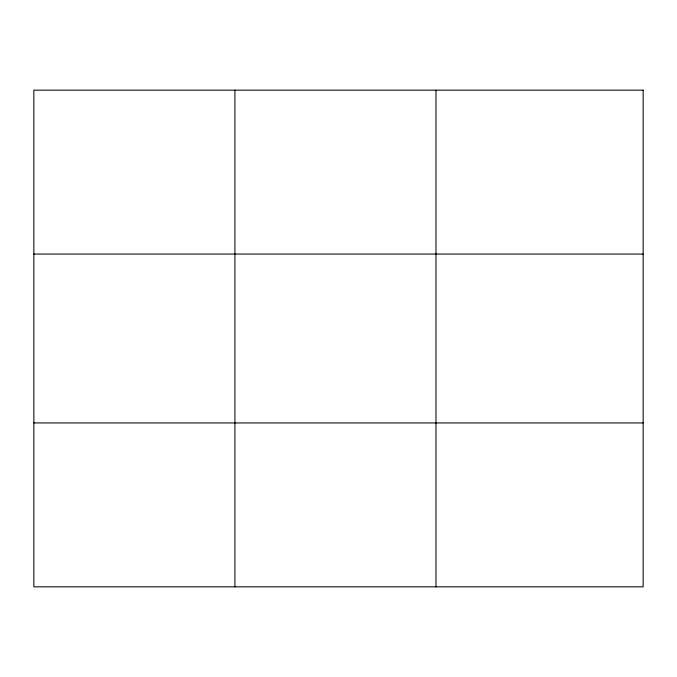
<?xml version="1.0" encoding="UTF-8"?>
<svg xmlns="http://www.w3.org/2000/svg" width="677" height="677" viewBox="0 0 677 677"><rect width="100%" height="100%" fill="white"/><g stroke="black" fill="none" stroke-linecap="round" stroke-linejoin="round"><path stroke-width="1.02" d="M234.919 586.832L234.919 90.168M435.988 586.832L435.988 90.168M33.85 254.07L643.15 254.07M33.85 422.93L643.15 422.93M643.15 90.168L643.15 586.832L33.85 586.832L33.85 90.168L643.15 90.168"/></g></svg>
